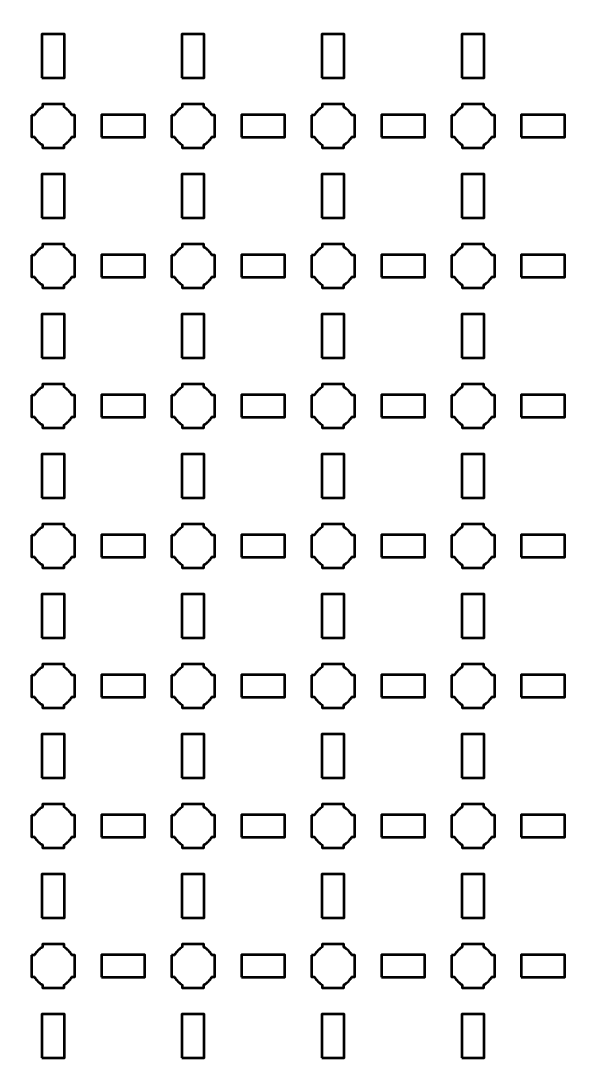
# Model space of a CAD drawing. Header units: centimetres. Extents: x -40.1 to 19.1, y -44.5 to 14.8.
# Drawn here: x -3.96 to 4, y -15.35 to -0.35 of the extents above; entities that cross this region are included whole.
import ezdxf

# ---------------------------------------------------------------- set-up
doc = ezdxf.new("R2010")
doc.units = ezdxf.units.CM
doc.header["$MEASUREMENT"] = 0
doc.layers.add('Layer 1', color=7, linetype='Continuous')

msp = doc.modelspace()

# ---------------------------------------------------------------- linework, layer by layer
at = {"layer": 'Layer 1', "color": 250, "lineweight": 53}
for points in [[(-3.66, -1.16), (-3.34, -1.16), (-3.34, -0.54), (-3.66, -0.54), (-3.66, -1.16)], [(-1.66, -1.16), (-1.34, -1.16), (-1.34, -0.54), (-1.66, -0.54), (-1.66, -1.16)], [(0.34, -1.16), (0.66, -1.16), (0.66, -0.54), (0.34, -0.54), (0.34, -1.16)], [(2.34, -1.16), (2.66, -1.16), (2.66, -0.54), (2.34, -0.54), (2.34, -1.16)], [(-2.81, -2.01), (-2.19, -2.01), (-2.19, -1.69), (-2.81, -1.69), (-2.81, -2.01)], [(-0.81, -2.01), (-0.19, -2.01), (-0.19, -1.69), (-0.81, -1.69), (-0.81, -2.01)], [(1.19, -2.01), (1.81, -2.01), (1.81, -1.69), (1.19, -1.69), (1.19, -2.01)], [(3.19, -2.01), (3.81, -2.01), (3.81, -1.69), (3.19, -1.69), (3.19, -2.01)], [(-3.66, -3.16), (-3.34, -3.16), (-3.34, -2.54), (-3.66, -2.54), (-3.66, -3.16)], [(-1.66, -3.16), (-1.34, -3.16), (-1.34, -2.54), (-1.66, -2.54), (-1.66, -3.16)], [(0.34, -3.16), (0.66, -3.16), (0.66, -2.54), (0.34, -2.54), (0.34, -3.16)], [(2.34, -3.16), (2.66, -3.16), (2.66, -2.54), (2.34, -2.54), (2.34, -3.16)], [(-2.81, -4.01), (-2.19, -4.01), (-2.19, -3.69), (-2.81, -3.69), (-2.81, -4.01)], [(-0.81, -4.01), (-0.19, -4.01), (-0.19, -3.69), (-0.81, -3.69), (-0.81, -4.01)], [(1.19, -4.01), (1.81, -4.01), (1.81, -3.69), (1.19, -3.69), (1.19, -4.01)], [(3.19, -4.01), (3.81, -4.01), (3.81, -3.69), (3.19, -3.69), (3.19, -4.01)], [(-3.66, -5.16), (-3.34, -5.16), (-3.34, -4.54), (-3.66, -4.54), (-3.66, -5.16)], [(-1.66, -5.16), (-1.34, -5.16), (-1.34, -4.54), (-1.66, -4.54), (-1.66, -5.16)], [(0.34, -5.16), (0.66, -5.16), (0.66, -4.54), (0.34, -4.54), (0.34, -5.16)], [(2.34, -5.16), (2.66, -5.16), (2.66, -4.54), (2.34, -4.54), (2.34, -5.16)], [(-2.81, -6.01), (-2.19, -6.01), (-2.19, -5.69), (-2.81, -5.69), (-2.81, -6.01)], [(-0.81, -6.01), (-0.19, -6.01), (-0.19, -5.69), (-0.81, -5.69), (-0.81, -6.01)], [(1.19, -6.01), (1.81, -6.01), (1.81, -5.69), (1.19, -5.69), (1.19, -6.01)], [(3.19, -6.01), (3.81, -6.01), (3.81, -5.69), (3.19, -5.69), (3.19, -6.01)], [(-3.66, -7.16), (-3.34, -7.16), (-3.34, -6.54), (-3.66, -6.54), (-3.66, -7.16)], [(-1.66, -7.16), (-1.34, -7.16), (-1.34, -6.54), (-1.66, -6.54), (-1.66, -7.16)], [(0.34, -7.16), (0.66, -7.16), (0.66, -6.54), (0.34, -6.54), (0.34, -7.16)], [(2.34, -7.16), (2.66, -7.16), (2.66, -6.54), (2.34, -6.54), (2.34, -7.16)], [(-2.81, -8.01), (-2.19, -8.01), (-2.19, -7.69), (-2.81, -7.69), (-2.81, -8.01)], [(-0.81, -8.01), (-0.19, -8.01), (-0.19, -7.69), (-0.81, -7.69), (-0.81, -8.01)], [(1.19, -8.01), (1.81, -8.01), (1.81, -7.69), (1.19, -7.69), (1.19, -8.01)], [(3.19, -8.01), (3.81, -8.01), (3.81, -7.69), (3.19, -7.69), (3.19, -8.01)], [(-3.66, -9.16), (-3.34, -9.16), (-3.34, -8.54), (-3.66, -8.54), (-3.66, -9.16)], [(-1.66, -9.16), (-1.34, -9.16), (-1.34, -8.54), (-1.66, -8.54), (-1.66, -9.16)], [(0.34, -9.16), (0.66, -9.16), (0.66, -8.54), (0.34, -8.54), (0.34, -9.16)], [(2.34, -9.16), (2.66, -9.16), (2.66, -8.54), (2.34, -8.54), (2.34, -9.16)], [(-2.81, -10.01), (-2.19, -10.01), (-2.19, -9.69), (-2.81, -9.69), (-2.81, -10.01)], [(-0.81, -10.01), (-0.19, -10.01), (-0.19, -9.69), (-0.81, -9.69), (-0.81, -10.01)], [(1.19, -10.01), (1.81, -10.01), (1.81, -9.69), (1.19, -9.69), (1.19, -10.01)], [(3.19, -10.01), (3.81, -10.01), (3.81, -9.69), (3.19, -9.69), (3.19, -10.01)], [(-3.66, -11.16), (-3.34, -11.16), (-3.34, -10.54), (-3.66, -10.54), (-3.66, -11.16)], [(-1.66, -11.16), (-1.34, -11.16), (-1.34, -10.54), (-1.66, -10.54), (-1.66, -11.16)], [(0.34, -11.16), (0.66, -11.16), (0.66, -10.54), (0.34, -10.54), (0.34, -11.16)], [(2.34, -11.16), (2.66, -11.16), (2.66, -10.54), (2.34, -10.54), (2.34, -11.16)], [(-2.81, -12.01), (-2.19, -12.01), (-2.19, -11.69), (-2.81, -11.69), (-2.81, -12.01)], [(-0.81, -12.01), (-0.19, -12.01), (-0.19, -11.69), (-0.81, -11.69), (-0.81, -12.01)], [(1.19, -12.01), (1.81, -12.01), (1.81, -11.69), (1.19, -11.69), (1.19, -12.01)], [(3.19, -12.01), (3.81, -12.01), (3.81, -11.69), (3.19, -11.69), (3.19, -12.01)], [(-3.66, -13.16), (-3.34, -13.16), (-3.34, -12.54), (-3.66, -12.54), (-3.66, -13.16)], [(-1.66, -13.16), (-1.34, -13.16), (-1.34, -12.54), (-1.66, -12.54), (-1.66, -13.16)], [(0.34, -13.16), (0.66, -13.16), (0.66, -12.54), (0.34, -12.54), (0.34, -13.16)], [(2.34, -13.16), (2.66, -13.16), (2.66, -12.54), (2.34, -12.54), (2.34, -13.16)], [(-2.81, -14.01), (-2.19, -14.01), (-2.19, -13.69), (-2.81, -13.69), (-2.81, -14.01)], [(-0.81, -14.01), (-0.19, -14.01), (-0.19, -13.69), (-0.81, -13.69), (-0.81, -14.01)], [(1.19, -14.01), (1.81, -14.01), (1.81, -13.69), (1.19, -13.69), (1.19, -14.01)], [(3.19, -14.01), (3.81, -14.01), (3.81, -13.69), (3.19, -13.69), (3.19, -14.01)], [(-3.66, -15.16), (-3.34, -15.16), (-3.34, -14.54), (-3.66, -14.54), (-3.66, -15.16)], [(-1.66, -15.16), (-1.34, -15.16), (-1.34, -14.54), (-1.66, -14.54), (-1.66, -15.16)], [(0.34, -15.16), (0.66, -15.16), (0.66, -14.54), (0.34, -14.54), (0.34, -15.16)], [(2.34, -15.16), (2.66, -15.16), (2.66, -14.54), (2.34, -14.54), (2.34, -15.16)]]:
    msp.add_lwpolyline(points, close=True, dxfattribs=at)
msp.add_open_spline([(-40.15, -44), (-40.15, -44), (-40.15, 14.3), (-40.15, 14.3), (-40.15, 14.3), (-40.15, 14.57609), (-39.92609, 14.8), (-39.65, 14.8), (-39.65, 14.8), (-39.65, 14.8), (18.65, 14.8), (18.65, 14.8), (18.65, 14.8), (18.92609, 14.8), (19.15, 14.57609), (19.15, 14.3), (19.15, 14.3), (19.15, 14.3), (19.15, -44), (19.15, -44), (19.15, -44), (19.15, -44.27609), (18.92609, -44.5), (18.65, -44.5), (18.65, -44.5), (18.65, -44.5), (-39.65, -44.5), (-39.65, -44.5), (-39.65, -44.5), (-39.92609, -44.5), (-40.15, -44.27609), (-40.15, -44)], degree=3, knots=[0, 0, 0, 0, 0.125, 0.125, 0.125, 0.125, 0.25, 0.25, 0.25, 0.25, 0.375, 0.375, 0.375, 0.375, 0.5, 0.5, 0.5, 0.5, 0.625, 0.625, 0.625, 0.625, 0.75, 0.75, 0.75, 0.75, 0.875, 0.875, 0.875, 0.875, 1, 1, 1, 1], dxfattribs=at)
at = {"layer": 'Layer 1', "lineweight": 53}
for points in [[(-3.81, -1.695), (-3.81, -1.695), (-3.76851, -1.695), (-3.76851, -1.695), (-3.76851, -1.695), (-3.74128, -1.64795), (-3.70205, -1.60872), (-3.655, -1.58149), (-3.655, -1.58149), (-3.655, -1.58149), (-3.655, -1.54), (-3.655, -1.54), (-3.655, -1.54), (-3.655, -1.54), (-3.5, -1.54), (-3.5, -1.54), (-3.5, -1.54), (-3.5, -1.54), (-3.345, -1.54), (-3.345, -1.54), (-3.345, -1.54), (-3.345, -1.54), (-3.345, -1.58149), (-3.345, -1.58149), (-3.345, -1.58149), (-3.29795, -1.60872), (-3.25872, -1.64795), (-3.23149, -1.695), (-3.23149, -1.695), (-3.23149, -1.695), (-3.19, -1.695), (-3.19, -1.695), (-3.19, -1.695), (-3.19, -1.695), (-3.19, -1.85), (-3.19, -1.85), (-3.19, -1.85), (-3.19, -1.85), (-3.19, -2.005), (-3.19, -2.005), (-3.19, -2.005), (-3.19, -2.005), (-3.23149, -2.005), (-3.23149, -2.005), (-3.23149, -2.005), (-3.25872, -2.05205), (-3.29795, -2.09128), (-3.345, -2.11851), (-3.345, -2.11851), (-3.345, -2.11851), (-3.345, -2.16), (-3.345, -2.16), (-3.345, -2.16), (-3.345, -2.16), (-3.5, -2.16), (-3.5, -2.16), (-3.5, -2.16), (-3.5, -2.16), (-3.655, -2.16), (-3.655, -2.16), (-3.655, -2.16), (-3.655, -2.16), (-3.655, -2.11851), (-3.655, -2.11851), (-3.655, -2.11851), (-3.70205, -2.09128), (-3.74128, -2.05205), (-3.76851, -2.005), (-3.76851, -2.005), (-3.76851, -2.005), (-3.81, -2.005), (-3.81, -2.005), (-3.81, -2.005), (-3.81, -2.005), (-3.81, -1.85), (-3.81, -1.85), (-3.81, -1.85), (-3.81, -1.85), (-3.81, -1.695), (-3.81, -1.695)], [(-1.81, -1.695), (-1.81, -1.695), (-1.76851, -1.695), (-1.76851, -1.695), (-1.76851, -1.695), (-1.74128, -1.64795), (-1.70205, -1.60872), (-1.655, -1.58149), (-1.655, -1.58149), (-1.655, -1.58149), (-1.655, -1.54), (-1.655, -1.54), (-1.655, -1.54), (-1.655, -1.54), (-1.5, -1.54), (-1.5, -1.54), (-1.5, -1.54), (-1.5, -1.54), (-1.345, -1.54), (-1.345, -1.54), (-1.345, -1.54), (-1.345, -1.54), (-1.345, -1.58149), (-1.345, -1.58149), (-1.345, -1.58149), (-1.29795, -1.60872), (-1.25872, -1.64795), (-1.23149, -1.695), (-1.23149, -1.695), (-1.23149, -1.695), (-1.19, -1.695), (-1.19, -1.695), (-1.19, -1.695), (-1.19, -1.695), (-1.19, -1.85), (-1.19, -1.85), (-1.19, -1.85), (-1.19, -1.85), (-1.19, -2.005), (-1.19, -2.005), (-1.19, -2.005), (-1.19, -2.005), (-1.23149, -2.005), (-1.23149, -2.005), (-1.23149, -2.005), (-1.25872, -2.05205), (-1.29795, -2.09128), (-1.345, -2.11851), (-1.345, -2.11851), (-1.345, -2.11851), (-1.345, -2.16), (-1.345, -2.16), (-1.345, -2.16), (-1.345, -2.16), (-1.5, -2.16), (-1.5, -2.16), (-1.5, -2.16), (-1.5, -2.16), (-1.655, -2.16), (-1.655, -2.16), (-1.655, -2.16), (-1.655, -2.16), (-1.655, -2.11851), (-1.655, -2.11851), (-1.655, -2.11851), (-1.70205, -2.09128), (-1.74128, -2.05205), (-1.76851, -2.005), (-1.76851, -2.005), (-1.76851, -2.005), (-1.81, -2.005), (-1.81, -2.005), (-1.81, -2.005), (-1.81, -2.005), (-1.81, -1.85), (-1.81, -1.85), (-1.81, -1.85), (-1.81, -1.85), (-1.81, -1.695), (-1.81, -1.695)], [(0.19, -1.695), (0.19, -1.695), (0.23149, -1.695), (0.23149, -1.695), (0.23149, -1.695), (0.25872, -1.64795), (0.29795, -1.60872), (0.345, -1.58149), (0.345, -1.58149), (0.345, -1.58149), (0.345, -1.54), (0.345, -1.54), (0.345, -1.54), (0.345, -1.54), (0.5, -1.54), (0.5, -1.54), (0.5, -1.54), (0.5, -1.54), (0.655, -1.54), (0.655, -1.54), (0.655, -1.54), (0.655, -1.54), (0.655, -1.58149), (0.655, -1.58149), (0.655, -1.58149), (0.70205, -1.60872), (0.74128, -1.64795), (0.76851, -1.695), (0.76851, -1.695), (0.76851, -1.695), (0.81, -1.695), (0.81, -1.695), (0.81, -1.695), (0.81, -1.695), (0.81, -1.85), (0.81, -1.85), (0.81, -1.85), (0.81, -1.85), (0.81, -2.005), (0.81, -2.005), (0.81, -2.005), (0.81, -2.005), (0.76851, -2.005), (0.76851, -2.005), (0.76851, -2.005), (0.74128, -2.05205), (0.70205, -2.09128), (0.655, -2.11851), (0.655, -2.11851), (0.655, -2.11851), (0.655, -2.16), (0.655, -2.16), (0.655, -2.16), (0.655, -2.16), (0.5, -2.16), (0.5, -2.16), (0.5, -2.16), (0.5, -2.16), (0.345, -2.16), (0.345, -2.16), (0.345, -2.16), (0.345, -2.16), (0.345, -2.11851), (0.345, -2.11851), (0.345, -2.11851), (0.29795, -2.09128), (0.25872, -2.05205), (0.23149, -2.005), (0.23149, -2.005), (0.23149, -2.005), (0.19, -2.005), (0.19, -2.005), (0.19, -2.005), (0.19, -2.005), (0.19, -1.85), (0.19, -1.85), (0.19, -1.85), (0.19, -1.85), (0.19, -1.695), (0.19, -1.695)], [(2.19, -1.695), (2.19, -1.695), (2.23149, -1.695), (2.23149, -1.695), (2.23149, -1.695), (2.25872, -1.64795), (2.29795, -1.60872), (2.345, -1.58149), (2.345, -1.58149), (2.345, -1.58149), (2.345, -1.54), (2.345, -1.54), (2.345, -1.54), (2.345, -1.54), (2.5, -1.54), (2.5, -1.54), (2.5, -1.54), (2.5, -1.54), (2.655, -1.54), (2.655, -1.54), (2.655, -1.54), (2.655, -1.54), (2.655, -1.58149), (2.655, -1.58149), (2.655, -1.58149), (2.70205, -1.60872), (2.74128, -1.64795), (2.76851, -1.695), (2.76851, -1.695), (2.76851, -1.695), (2.81, -1.695), (2.81, -1.695), (2.81, -1.695), (2.81, -1.695), (2.81, -1.85), (2.81, -1.85), (2.81, -1.85), (2.81, -1.85), (2.81, -2.005), (2.81, -2.005), (2.81, -2.005), (2.81, -2.005), (2.76851, -2.005), (2.76851, -2.005), (2.76851, -2.005), (2.74128, -2.05205), (2.70205, -2.09128), (2.655, -2.11851), (2.655, -2.11851), (2.655, -2.11851), (2.655, -2.16), (2.655, -2.16), (2.655, -2.16), (2.655, -2.16), (2.5, -2.16), (2.5, -2.16), (2.5, -2.16), (2.5, -2.16), (2.345, -2.16), (2.345, -2.16), (2.345, -2.16), (2.345, -2.16), (2.345, -2.11851), (2.345, -2.11851), (2.345, -2.11851), (2.29795, -2.09128), (2.25872, -2.05205), (2.23149, -2.005), (2.23149, -2.005), (2.23149, -2.005), (2.19, -2.005), (2.19, -2.005), (2.19, -2.005), (2.19, -2.005), (2.19, -1.85), (2.19, -1.85), (2.19, -1.85), (2.19, -1.85), (2.19, -1.695), (2.19, -1.695)], [(-3.81, -3.695), (-3.81, -3.695), (-3.76851, -3.695), (-3.76851, -3.695), (-3.76851, -3.695), (-3.74128, -3.64795), (-3.70205, -3.60872), (-3.655, -3.58149), (-3.655, -3.58149), (-3.655, -3.58149), (-3.655, -3.54), (-3.655, -3.54), (-3.655, -3.54), (-3.655, -3.54), (-3.5, -3.54), (-3.5, -3.54), (-3.5, -3.54), (-3.5, -3.54), (-3.345, -3.54), (-3.345, -3.54), (-3.345, -3.54), (-3.345, -3.54), (-3.345, -3.58149), (-3.345, -3.58149), (-3.345, -3.58149), (-3.29795, -3.60872), (-3.25872, -3.64795), (-3.23149, -3.695), (-3.23149, -3.695), (-3.23149, -3.695), (-3.19, -3.695), (-3.19, -3.695), (-3.19, -3.695), (-3.19, -3.695), (-3.19, -3.85), (-3.19, -3.85), (-3.19, -3.85), (-3.19, -3.85), (-3.19, -4.005), (-3.19, -4.005), (-3.19, -4.005), (-3.19, -4.005), (-3.23149, -4.005), (-3.23149, -4.005), (-3.23149, -4.005), (-3.25872, -4.05205), (-3.29795, -4.09128), (-3.345, -4.11851), (-3.345, -4.11851), (-3.345, -4.11851), (-3.345, -4.16), (-3.345, -4.16), (-3.345, -4.16), (-3.345, -4.16), (-3.5, -4.16), (-3.5, -4.16), (-3.5, -4.16), (-3.5, -4.16), (-3.655, -4.16), (-3.655, -4.16), (-3.655, -4.16), (-3.655, -4.16), (-3.655, -4.11851), (-3.655, -4.11851), (-3.655, -4.11851), (-3.70205, -4.09128), (-3.74128, -4.05205), (-3.76851, -4.005), (-3.76851, -4.005), (-3.76851, -4.005), (-3.81, -4.005), (-3.81, -4.005), (-3.81, -4.005), (-3.81, -4.005), (-3.81, -3.85), (-3.81, -3.85), (-3.81, -3.85), (-3.81, -3.85), (-3.81, -3.695), (-3.81, -3.695)], [(-1.81, -3.695), (-1.81, -3.695), (-1.76851, -3.695), (-1.76851, -3.695), (-1.76851, -3.695), (-1.74128, -3.64795), (-1.70205, -3.60872), (-1.655, -3.58149), (-1.655, -3.58149), (-1.655, -3.58149), (-1.655, -3.54), (-1.655, -3.54), (-1.655, -3.54), (-1.655, -3.54), (-1.5, -3.54), (-1.5, -3.54), (-1.5, -3.54), (-1.5, -3.54), (-1.345, -3.54), (-1.345, -3.54), (-1.345, -3.54), (-1.345, -3.54), (-1.345, -3.58149), (-1.345, -3.58149), (-1.345, -3.58149), (-1.29795, -3.60872), (-1.25872, -3.64795), (-1.23149, -3.695), (-1.23149, -3.695), (-1.23149, -3.695), (-1.19, -3.695), (-1.19, -3.695), (-1.19, -3.695), (-1.19, -3.695), (-1.19, -3.85), (-1.19, -3.85), (-1.19, -3.85), (-1.19, -3.85), (-1.19, -4.005), (-1.19, -4.005), (-1.19, -4.005), (-1.19, -4.005), (-1.23149, -4.005), (-1.23149, -4.005), (-1.23149, -4.005), (-1.25872, -4.05205), (-1.29795, -4.09128), (-1.345, -4.11851), (-1.345, -4.11851), (-1.345, -4.11851), (-1.345, -4.16), (-1.345, -4.16), (-1.345, -4.16), (-1.345, -4.16), (-1.5, -4.16), (-1.5, -4.16), (-1.5, -4.16), (-1.5, -4.16), (-1.655, -4.16), (-1.655, -4.16), (-1.655, -4.16), (-1.655, -4.16), (-1.655, -4.11851), (-1.655, -4.11851), (-1.655, -4.11851), (-1.70205, -4.09128), (-1.74128, -4.05205), (-1.76851, -4.005), (-1.76851, -4.005), (-1.76851, -4.005), (-1.81, -4.005), (-1.81, -4.005), (-1.81, -4.005), (-1.81, -4.005), (-1.81, -3.85), (-1.81, -3.85), (-1.81, -3.85), (-1.81, -3.85), (-1.81, -3.695), (-1.81, -3.695)], [(0.19, -3.695), (0.19, -3.695), (0.23149, -3.695), (0.23149, -3.695), (0.23149, -3.695), (0.25872, -3.64795), (0.29795, -3.60872), (0.345, -3.58149), (0.345, -3.58149), (0.345, -3.58149), (0.345, -3.54), (0.345, -3.54), (0.345, -3.54), (0.345, -3.54), (0.5, -3.54), (0.5, -3.54), (0.5, -3.54), (0.5, -3.54), (0.655, -3.54), (0.655, -3.54), (0.655, -3.54), (0.655, -3.54), (0.655, -3.58149), (0.655, -3.58149), (0.655, -3.58149), (0.70205, -3.60872), (0.74128, -3.64795), (0.76851, -3.695), (0.76851, -3.695), (0.76851, -3.695), (0.81, -3.695), (0.81, -3.695), (0.81, -3.695), (0.81, -3.695), (0.81, -3.85), (0.81, -3.85), (0.81, -3.85), (0.81, -3.85), (0.81, -4.005), (0.81, -4.005), (0.81, -4.005), (0.81, -4.005), (0.76851, -4.005), (0.76851, -4.005), (0.76851, -4.005), (0.74128, -4.05205), (0.70205, -4.09128), (0.655, -4.11851), (0.655, -4.11851), (0.655, -4.11851), (0.655, -4.16), (0.655, -4.16), (0.655, -4.16), (0.655, -4.16), (0.5, -4.16), (0.5, -4.16), (0.5, -4.16), (0.5, -4.16), (0.345, -4.16), (0.345, -4.16), (0.345, -4.16), (0.345, -4.16), (0.345, -4.11851), (0.345, -4.11851), (0.345, -4.11851), (0.29795, -4.09128), (0.25872, -4.05205), (0.23149, -4.005), (0.23149, -4.005), (0.23149, -4.005), (0.19, -4.005), (0.19, -4.005), (0.19, -4.005), (0.19, -4.005), (0.19, -3.85), (0.19, -3.85), (0.19, -3.85), (0.19, -3.85), (0.19, -3.695), (0.19, -3.695)], [(2.19, -3.695), (2.19, -3.695), (2.23149, -3.695), (2.23149, -3.695), (2.23149, -3.695), (2.25872, -3.64795), (2.29795, -3.60872), (2.345, -3.58149), (2.345, -3.58149), (2.345, -3.58149), (2.345, -3.54), (2.345, -3.54), (2.345, -3.54), (2.345, -3.54), (2.5, -3.54), (2.5, -3.54), (2.5, -3.54), (2.5, -3.54), (2.655, -3.54), (2.655, -3.54), (2.655, -3.54), (2.655, -3.54), (2.655, -3.58149), (2.655, -3.58149), (2.655, -3.58149), (2.70205, -3.60872), (2.74128, -3.64795), (2.76851, -3.695), (2.76851, -3.695), (2.76851, -3.695), (2.81, -3.695), (2.81, -3.695), (2.81, -3.695), (2.81, -3.695), (2.81, -3.85), (2.81, -3.85), (2.81, -3.85), (2.81, -3.85), (2.81, -4.005), (2.81, -4.005), (2.81, -4.005), (2.81, -4.005), (2.76851, -4.005), (2.76851, -4.005), (2.76851, -4.005), (2.74128, -4.05205), (2.70205, -4.09128), (2.655, -4.11851), (2.655, -4.11851), (2.655, -4.11851), (2.655, -4.16), (2.655, -4.16), (2.655, -4.16), (2.655, -4.16), (2.5, -4.16), (2.5, -4.16), (2.5, -4.16), (2.5, -4.16), (2.345, -4.16), (2.345, -4.16), (2.345, -4.16), (2.345, -4.16), (2.345, -4.11851), (2.345, -4.11851), (2.345, -4.11851), (2.29795, -4.09128), (2.25872, -4.05205), (2.23149, -4.005), (2.23149, -4.005), (2.23149, -4.005), (2.19, -4.005), (2.19, -4.005), (2.19, -4.005), (2.19, -4.005), (2.19, -3.85), (2.19, -3.85), (2.19, -3.85), (2.19, -3.85), (2.19, -3.695), (2.19, -3.695)], [(-3.81, -5.695), (-3.81, -5.695), (-3.76851, -5.695), (-3.76851, -5.695), (-3.76851, -5.695), (-3.74128, -5.64795), (-3.70205, -5.60872), (-3.655, -5.58149), (-3.655, -5.58149), (-3.655, -5.58149), (-3.655, -5.54), (-3.655, -5.54), (-3.655, -5.54), (-3.655, -5.54), (-3.5, -5.54), (-3.5, -5.54), (-3.5, -5.54), (-3.5, -5.54), (-3.345, -5.54), (-3.345, -5.54), (-3.345, -5.54), (-3.345, -5.54), (-3.345, -5.58149), (-3.345, -5.58149), (-3.345, -5.58149), (-3.29795, -5.60872), (-3.25872, -5.64795), (-3.23149, -5.695), (-3.23149, -5.695), (-3.23149, -5.695), (-3.19, -5.695), (-3.19, -5.695), (-3.19, -5.695), (-3.19, -5.695), (-3.19, -5.85), (-3.19, -5.85), (-3.19, -5.85), (-3.19, -5.85), (-3.19, -6.005), (-3.19, -6.005), (-3.19, -6.005), (-3.19, -6.005), (-3.23149, -6.005), (-3.23149, -6.005), (-3.23149, -6.005), (-3.25872, -6.05205), (-3.29795, -6.09128), (-3.345, -6.11851), (-3.345, -6.11851), (-3.345, -6.11851), (-3.345, -6.16), (-3.345, -6.16), (-3.345, -6.16), (-3.345, -6.16), (-3.5, -6.16), (-3.5, -6.16), (-3.5, -6.16), (-3.5, -6.16), (-3.655, -6.16), (-3.655, -6.16), (-3.655, -6.16), (-3.655, -6.16), (-3.655, -6.11851), (-3.655, -6.11851), (-3.655, -6.11851), (-3.70205, -6.09128), (-3.74128, -6.05205), (-3.76851, -6.005), (-3.76851, -6.005), (-3.76851, -6.005), (-3.81, -6.005), (-3.81, -6.005), (-3.81, -6.005), (-3.81, -6.005), (-3.81, -5.85), (-3.81, -5.85), (-3.81, -5.85), (-3.81, -5.85), (-3.81, -5.695), (-3.81, -5.695)], [(-1.81, -5.695), (-1.81, -5.695), (-1.76851, -5.695), (-1.76851, -5.695), (-1.76851, -5.695), (-1.74128, -5.64795), (-1.70205, -5.60872), (-1.655, -5.58149), (-1.655, -5.58149), (-1.655, -5.58149), (-1.655, -5.54), (-1.655, -5.54), (-1.655, -5.54), (-1.655, -5.54), (-1.5, -5.54), (-1.5, -5.54), (-1.5, -5.54), (-1.5, -5.54), (-1.345, -5.54), (-1.345, -5.54), (-1.345, -5.54), (-1.345, -5.54), (-1.345, -5.58149), (-1.345, -5.58149), (-1.345, -5.58149), (-1.29795, -5.60872), (-1.25872, -5.64795), (-1.23149, -5.695), (-1.23149, -5.695), (-1.23149, -5.695), (-1.19, -5.695), (-1.19, -5.695), (-1.19, -5.695), (-1.19, -5.695), (-1.19, -5.85), (-1.19, -5.85), (-1.19, -5.85), (-1.19, -5.85), (-1.19, -6.005), (-1.19, -6.005), (-1.19, -6.005), (-1.19, -6.005), (-1.23149, -6.005), (-1.23149, -6.005), (-1.23149, -6.005), (-1.25872, -6.05205), (-1.29795, -6.09128), (-1.345, -6.11851), (-1.345, -6.11851), (-1.345, -6.11851), (-1.345, -6.16), (-1.345, -6.16), (-1.345, -6.16), (-1.345, -6.16), (-1.5, -6.16), (-1.5, -6.16), (-1.5, -6.16), (-1.5, -6.16), (-1.655, -6.16), (-1.655, -6.16), (-1.655, -6.16), (-1.655, -6.16), (-1.655, -6.11851), (-1.655, -6.11851), (-1.655, -6.11851), (-1.70205, -6.09128), (-1.74128, -6.05205), (-1.76851, -6.005), (-1.76851, -6.005), (-1.76851, -6.005), (-1.81, -6.005), (-1.81, -6.005), (-1.81, -6.005), (-1.81, -6.005), (-1.81, -5.85), (-1.81, -5.85), (-1.81, -5.85), (-1.81, -5.85), (-1.81, -5.695), (-1.81, -5.695)], [(0.19, -5.695), (0.19, -5.695), (0.23149, -5.695), (0.23149, -5.695), (0.23149, -5.695), (0.25872, -5.64795), (0.29795, -5.60872), (0.345, -5.58149), (0.345, -5.58149), (0.345, -5.58149), (0.345, -5.54), (0.345, -5.54), (0.345, -5.54), (0.345, -5.54), (0.5, -5.54), (0.5, -5.54), (0.5, -5.54), (0.5, -5.54), (0.655, -5.54), (0.655, -5.54), (0.655, -5.54), (0.655, -5.54), (0.655, -5.58149), (0.655, -5.58149), (0.655, -5.58149), (0.70205, -5.60872), (0.74128, -5.64795), (0.76851, -5.695), (0.76851, -5.695), (0.76851, -5.695), (0.81, -5.695), (0.81, -5.695), (0.81, -5.695), (0.81, -5.695), (0.81, -5.85), (0.81, -5.85), (0.81, -5.85), (0.81, -5.85), (0.81, -6.005), (0.81, -6.005), (0.81, -6.005), (0.81, -6.005), (0.76851, -6.005), (0.76851, -6.005), (0.76851, -6.005), (0.74128, -6.05205), (0.70205, -6.09128), (0.655, -6.11851), (0.655, -6.11851), (0.655, -6.11851), (0.655, -6.16), (0.655, -6.16), (0.655, -6.16), (0.655, -6.16), (0.5, -6.16), (0.5, -6.16), (0.5, -6.16), (0.5, -6.16), (0.345, -6.16), (0.345, -6.16), (0.345, -6.16), (0.345, -6.16), (0.345, -6.11851), (0.345, -6.11851), (0.345, -6.11851), (0.29795, -6.09128), (0.25872, -6.05205), (0.23149, -6.005), (0.23149, -6.005), (0.23149, -6.005), (0.19, -6.005), (0.19, -6.005), (0.19, -6.005), (0.19, -6.005), (0.19, -5.85), (0.19, -5.85), (0.19, -5.85), (0.19, -5.85), (0.19, -5.695), (0.19, -5.695)], [(2.19, -5.695), (2.19, -5.695), (2.23149, -5.695), (2.23149, -5.695), (2.23149, -5.695), (2.25872, -5.64795), (2.29795, -5.60872), (2.345, -5.58149), (2.345, -5.58149), (2.345, -5.58149), (2.345, -5.54), (2.345, -5.54), (2.345, -5.54), (2.345, -5.54), (2.5, -5.54), (2.5, -5.54), (2.5, -5.54), (2.5, -5.54), (2.655, -5.54), (2.655, -5.54), (2.655, -5.54), (2.655, -5.54), (2.655, -5.58149), (2.655, -5.58149), (2.655, -5.58149), (2.70205, -5.60872), (2.74128, -5.64795), (2.76851, -5.695), (2.76851, -5.695), (2.76851, -5.695), (2.81, -5.695), (2.81, -5.695), (2.81, -5.695), (2.81, -5.695), (2.81, -5.85), (2.81, -5.85), (2.81, -5.85), (2.81, -5.85), (2.81, -6.005), (2.81, -6.005), (2.81, -6.005), (2.81, -6.005), (2.76851, -6.005), (2.76851, -6.005), (2.76851, -6.005), (2.74128, -6.05205), (2.70205, -6.09128), (2.655, -6.11851), (2.655, -6.11851), (2.655, -6.11851), (2.655, -6.16), (2.655, -6.16), (2.655, -6.16), (2.655, -6.16), (2.5, -6.16), (2.5, -6.16), (2.5, -6.16), (2.5, -6.16), (2.345, -6.16), (2.345, -6.16), (2.345, -6.16), (2.345, -6.16), (2.345, -6.11851), (2.345, -6.11851), (2.345, -6.11851), (2.29795, -6.09128), (2.25872, -6.05205), (2.23149, -6.005), (2.23149, -6.005), (2.23149, -6.005), (2.19, -6.005), (2.19, -6.005), (2.19, -6.005), (2.19, -6.005), (2.19, -5.85), (2.19, -5.85), (2.19, -5.85), (2.19, -5.85), (2.19, -5.695), (2.19, -5.695)], [(-3.81, -7.695), (-3.81, -7.695), (-3.76851, -7.695), (-3.76851, -7.695), (-3.76851, -7.695), (-3.74128, -7.64795), (-3.70205, -7.60872), (-3.655, -7.58149), (-3.655, -7.58149), (-3.655, -7.58149), (-3.655, -7.54), (-3.655, -7.54), (-3.655, -7.54), (-3.655, -7.54), (-3.5, -7.54), (-3.5, -7.54), (-3.5, -7.54), (-3.5, -7.54), (-3.345, -7.54), (-3.345, -7.54), (-3.345, -7.54), (-3.345, -7.54), (-3.345, -7.58149), (-3.345, -7.58149), (-3.345, -7.58149), (-3.29795, -7.60872), (-3.25872, -7.64795), (-3.23149, -7.695), (-3.23149, -7.695), (-3.23149, -7.695), (-3.19, -7.695), (-3.19, -7.695), (-3.19, -7.695), (-3.19, -7.695), (-3.19, -7.85), (-3.19, -7.85), (-3.19, -7.85), (-3.19, -7.85), (-3.19, -8.005), (-3.19, -8.005), (-3.19, -8.005), (-3.19, -8.005), (-3.23149, -8.005), (-3.23149, -8.005), (-3.23149, -8.005), (-3.25872, -8.05205), (-3.29795, -8.09128), (-3.345, -8.11851), (-3.345, -8.11851), (-3.345, -8.11851), (-3.345, -8.16), (-3.345, -8.16), (-3.345, -8.16), (-3.345, -8.16), (-3.5, -8.16), (-3.5, -8.16), (-3.5, -8.16), (-3.5, -8.16), (-3.655, -8.16), (-3.655, -8.16), (-3.655, -8.16), (-3.655, -8.16), (-3.655, -8.11851), (-3.655, -8.11851), (-3.655, -8.11851), (-3.70205, -8.09128), (-3.74128, -8.05205), (-3.76851, -8.005), (-3.76851, -8.005), (-3.76851, -8.005), (-3.81, -8.005), (-3.81, -8.005), (-3.81, -8.005), (-3.81, -8.005), (-3.81, -7.85), (-3.81, -7.85), (-3.81, -7.85), (-3.81, -7.85), (-3.81, -7.695), (-3.81, -7.695)], [(-1.81, -7.695), (-1.81, -7.695), (-1.76851, -7.695), (-1.76851, -7.695), (-1.76851, -7.695), (-1.74128, -7.64795), (-1.70205, -7.60872), (-1.655, -7.58149), (-1.655, -7.58149), (-1.655, -7.58149), (-1.655, -7.54), (-1.655, -7.54), (-1.655, -7.54), (-1.655, -7.54), (-1.5, -7.54), (-1.5, -7.54), (-1.5, -7.54), (-1.5, -7.54), (-1.345, -7.54), (-1.345, -7.54), (-1.345, -7.54), (-1.345, -7.54), (-1.345, -7.58149), (-1.345, -7.58149), (-1.345, -7.58149), (-1.29795, -7.60872), (-1.25872, -7.64795), (-1.23149, -7.695), (-1.23149, -7.695), (-1.23149, -7.695), (-1.19, -7.695), (-1.19, -7.695), (-1.19, -7.695), (-1.19, -7.695), (-1.19, -7.85), (-1.19, -7.85), (-1.19, -7.85), (-1.19, -7.85), (-1.19, -8.005), (-1.19, -8.005), (-1.19, -8.005), (-1.19, -8.005), (-1.23149, -8.005), (-1.23149, -8.005), (-1.23149, -8.005), (-1.25872, -8.05205), (-1.29795, -8.09128), (-1.345, -8.11851), (-1.345, -8.11851), (-1.345, -8.11851), (-1.345, -8.16), (-1.345, -8.16), (-1.345, -8.16), (-1.345, -8.16), (-1.5, -8.16), (-1.5, -8.16), (-1.5, -8.16), (-1.5, -8.16), (-1.655, -8.16), (-1.655, -8.16), (-1.655, -8.16), (-1.655, -8.16), (-1.655, -8.11851), (-1.655, -8.11851), (-1.655, -8.11851), (-1.70205, -8.09128), (-1.74128, -8.05205), (-1.76851, -8.005), (-1.76851, -8.005), (-1.76851, -8.005), (-1.81, -8.005), (-1.81, -8.005), (-1.81, -8.005), (-1.81, -8.005), (-1.81, -7.85), (-1.81, -7.85), (-1.81, -7.85), (-1.81, -7.85), (-1.81, -7.695), (-1.81, -7.695)], [(0.19, -7.695), (0.19, -7.695), (0.23149, -7.695), (0.23149, -7.695), (0.23149, -7.695), (0.25872, -7.64795), (0.29795, -7.60872), (0.345, -7.58149), (0.345, -7.58149), (0.345, -7.58149), (0.345, -7.54), (0.345, -7.54), (0.345, -7.54), (0.345, -7.54), (0.5, -7.54), (0.5, -7.54), (0.5, -7.54), (0.5, -7.54), (0.655, -7.54), (0.655, -7.54), (0.655, -7.54), (0.655, -7.54), (0.655, -7.58149), (0.655, -7.58149), (0.655, -7.58149), (0.70205, -7.60872), (0.74128, -7.64795), (0.76851, -7.695), (0.76851, -7.695), (0.76851, -7.695), (0.81, -7.695), (0.81, -7.695), (0.81, -7.695), (0.81, -7.695), (0.81, -7.85), (0.81, -7.85), (0.81, -7.85), (0.81, -7.85), (0.81, -8.005), (0.81, -8.005), (0.81, -8.005), (0.81, -8.005), (0.76851, -8.005), (0.76851, -8.005), (0.76851, -8.005), (0.74128, -8.05205), (0.70205, -8.09128), (0.655, -8.11851), (0.655, -8.11851), (0.655, -8.11851), (0.655, -8.16), (0.655, -8.16), (0.655, -8.16), (0.655, -8.16), (0.5, -8.16), (0.5, -8.16), (0.5, -8.16), (0.5, -8.16), (0.345, -8.16), (0.345, -8.16), (0.345, -8.16), (0.345, -8.16), (0.345, -8.11851), (0.345, -8.11851), (0.345, -8.11851), (0.29795, -8.09128), (0.25872, -8.05205), (0.23149, -8.005), (0.23149, -8.005), (0.23149, -8.005), (0.19, -8.005), (0.19, -8.005), (0.19, -8.005), (0.19, -8.005), (0.19, -7.85), (0.19, -7.85), (0.19, -7.85), (0.19, -7.85), (0.19, -7.695), (0.19, -7.695)], [(2.19, -7.695), (2.19, -7.695), (2.23149, -7.695), (2.23149, -7.695), (2.23149, -7.695), (2.25872, -7.64795), (2.29795, -7.60872), (2.345, -7.58149), (2.345, -7.58149), (2.345, -7.58149), (2.345, -7.54), (2.345, -7.54), (2.345, -7.54), (2.345, -7.54), (2.5, -7.54), (2.5, -7.54), (2.5, -7.54), (2.5, -7.54), (2.655, -7.54), (2.655, -7.54), (2.655, -7.54), (2.655, -7.54), (2.655, -7.58149), (2.655, -7.58149), (2.655, -7.58149), (2.70205, -7.60872), (2.74128, -7.64795), (2.76851, -7.695), (2.76851, -7.695), (2.76851, -7.695), (2.81, -7.695), (2.81, -7.695), (2.81, -7.695), (2.81, -7.695), (2.81, -7.85), (2.81, -7.85), (2.81, -7.85), (2.81, -7.85), (2.81, -8.005), (2.81, -8.005), (2.81, -8.005), (2.81, -8.005), (2.76851, -8.005), (2.76851, -8.005), (2.76851, -8.005), (2.74128, -8.05205), (2.70205, -8.09128), (2.655, -8.11851), (2.655, -8.11851), (2.655, -8.11851), (2.655, -8.16), (2.655, -8.16), (2.655, -8.16), (2.655, -8.16), (2.5, -8.16), (2.5, -8.16), (2.5, -8.16), (2.5, -8.16), (2.345, -8.16), (2.345, -8.16), (2.345, -8.16), (2.345, -8.16), (2.345, -8.11851), (2.345, -8.11851), (2.345, -8.11851), (2.29795, -8.09128), (2.25872, -8.05205), (2.23149, -8.005), (2.23149, -8.005), (2.23149, -8.005), (2.19, -8.005), (2.19, -8.005), (2.19, -8.005), (2.19, -8.005), (2.19, -7.85), (2.19, -7.85), (2.19, -7.85), (2.19, -7.85), (2.19, -7.695), (2.19, -7.695)], [(-3.81, -9.695), (-3.81, -9.695), (-3.76851, -9.695), (-3.76851, -9.695), (-3.76851, -9.695), (-3.74128, -9.64795), (-3.70205, -9.60872), (-3.655, -9.58149), (-3.655, -9.58149), (-3.655, -9.58149), (-3.655, -9.54), (-3.655, -9.54), (-3.655, -9.54), (-3.655, -9.54), (-3.5, -9.54), (-3.5, -9.54), (-3.5, -9.54), (-3.5, -9.54), (-3.345, -9.54), (-3.345, -9.54), (-3.345, -9.54), (-3.345, -9.54), (-3.345, -9.58149), (-3.345, -9.58149), (-3.345, -9.58149), (-3.29795, -9.60872), (-3.25872, -9.64795), (-3.23149, -9.695), (-3.23149, -9.695), (-3.23149, -9.695), (-3.19, -9.695), (-3.19, -9.695), (-3.19, -9.695), (-3.19, -9.695), (-3.19, -9.85), (-3.19, -9.85), (-3.19, -9.85), (-3.19, -9.85), (-3.19, -10.005), (-3.19, -10.005), (-3.19, -10.005), (-3.19, -10.005), (-3.23149, -10.005), (-3.23149, -10.005), (-3.23149, -10.005), (-3.25872, -10.05205), (-3.29795, -10.09128), (-3.345, -10.11851), (-3.345, -10.11851), (-3.345, -10.11851), (-3.345, -10.16), (-3.345, -10.16), (-3.345, -10.16), (-3.345, -10.16), (-3.5, -10.16), (-3.5, -10.16), (-3.5, -10.16), (-3.5, -10.16), (-3.655, -10.16), (-3.655, -10.16), (-3.655, -10.16), (-3.655, -10.16), (-3.655, -10.11851), (-3.655, -10.11851), (-3.655, -10.11851), (-3.70205, -10.09128), (-3.74128, -10.05205), (-3.76851, -10.005), (-3.76851, -10.005), (-3.76851, -10.005), (-3.81, -10.005), (-3.81, -10.005), (-3.81, -10.005), (-3.81, -10.005), (-3.81, -9.85), (-3.81, -9.85), (-3.81, -9.85), (-3.81, -9.85), (-3.81, -9.695), (-3.81, -9.695)], [(-1.81, -9.695), (-1.81, -9.695), (-1.76851, -9.695), (-1.76851, -9.695), (-1.76851, -9.695), (-1.74128, -9.64795), (-1.70205, -9.60872), (-1.655, -9.58149), (-1.655, -9.58149), (-1.655, -9.58149), (-1.655, -9.54), (-1.655, -9.54), (-1.655, -9.54), (-1.655, -9.54), (-1.5, -9.54), (-1.5, -9.54), (-1.5, -9.54), (-1.5, -9.54), (-1.345, -9.54), (-1.345, -9.54), (-1.345, -9.54), (-1.345, -9.54), (-1.345, -9.58149), (-1.345, -9.58149), (-1.345, -9.58149), (-1.29795, -9.60872), (-1.25872, -9.64795), (-1.23149, -9.695), (-1.23149, -9.695), (-1.23149, -9.695), (-1.19, -9.695), (-1.19, -9.695), (-1.19, -9.695), (-1.19, -9.695), (-1.19, -9.85), (-1.19, -9.85), (-1.19, -9.85), (-1.19, -9.85), (-1.19, -10.005), (-1.19, -10.005), (-1.19, -10.005), (-1.19, -10.005), (-1.23149, -10.005), (-1.23149, -10.005), (-1.23149, -10.005), (-1.25872, -10.05205), (-1.29795, -10.09128), (-1.345, -10.11851), (-1.345, -10.11851), (-1.345, -10.11851), (-1.345, -10.16), (-1.345, -10.16), (-1.345, -10.16), (-1.345, -10.16), (-1.5, -10.16), (-1.5, -10.16), (-1.5, -10.16), (-1.5, -10.16), (-1.655, -10.16), (-1.655, -10.16), (-1.655, -10.16), (-1.655, -10.16), (-1.655, -10.11851), (-1.655, -10.11851), (-1.655, -10.11851), (-1.70205, -10.09128), (-1.74128, -10.05205), (-1.76851, -10.005), (-1.76851, -10.005), (-1.76851, -10.005), (-1.81, -10.005), (-1.81, -10.005), (-1.81, -10.005), (-1.81, -10.005), (-1.81, -9.85), (-1.81, -9.85), (-1.81, -9.85), (-1.81, -9.85), (-1.81, -9.695), (-1.81, -9.695)], [(0.19, -9.695), (0.19, -9.695), (0.23149, -9.695), (0.23149, -9.695), (0.23149, -9.695), (0.25872, -9.64795), (0.29795, -9.60872), (0.345, -9.58149), (0.345, -9.58149), (0.345, -9.58149), (0.345, -9.54), (0.345, -9.54), (0.345, -9.54), (0.345, -9.54), (0.5, -9.54), (0.5, -9.54), (0.5, -9.54), (0.5, -9.54), (0.655, -9.54), (0.655, -9.54), (0.655, -9.54), (0.655, -9.54), (0.655, -9.58149), (0.655, -9.58149), (0.655, -9.58149), (0.70205, -9.60872), (0.74128, -9.64795), (0.76851, -9.695), (0.76851, -9.695), (0.76851, -9.695), (0.81, -9.695), (0.81, -9.695), (0.81, -9.695), (0.81, -9.695), (0.81, -9.85), (0.81, -9.85), (0.81, -9.85), (0.81, -9.85), (0.81, -10.005), (0.81, -10.005), (0.81, -10.005), (0.81, -10.005), (0.76851, -10.005), (0.76851, -10.005), (0.76851, -10.005), (0.74128, -10.05205), (0.70205, -10.09128), (0.655, -10.11851), (0.655, -10.11851), (0.655, -10.11851), (0.655, -10.16), (0.655, -10.16), (0.655, -10.16), (0.655, -10.16), (0.5, -10.16), (0.5, -10.16), (0.5, -10.16), (0.5, -10.16), (0.345, -10.16), (0.345, -10.16), (0.345, -10.16), (0.345, -10.16), (0.345, -10.11851), (0.345, -10.11851), (0.345, -10.11851), (0.29795, -10.09128), (0.25872, -10.05205), (0.23149, -10.005), (0.23149, -10.005), (0.23149, -10.005), (0.19, -10.005), (0.19, -10.005), (0.19, -10.005), (0.19, -10.005), (0.19, -9.85), (0.19, -9.85), (0.19, -9.85), (0.19, -9.85), (0.19, -9.695), (0.19, -9.695)], [(2.19, -9.695), (2.19, -9.695), (2.23149, -9.695), (2.23149, -9.695), (2.23149, -9.695), (2.25872, -9.64795), (2.29795, -9.60872), (2.345, -9.58149), (2.345, -9.58149), (2.345, -9.58149), (2.345, -9.54), (2.345, -9.54), (2.345, -9.54), (2.345, -9.54), (2.5, -9.54), (2.5, -9.54), (2.5, -9.54), (2.5, -9.54), (2.655, -9.54), (2.655, -9.54), (2.655, -9.54), (2.655, -9.54), (2.655, -9.58149), (2.655, -9.58149), (2.655, -9.58149), (2.70205, -9.60872), (2.74128, -9.64795), (2.76851, -9.695), (2.76851, -9.695), (2.76851, -9.695), (2.81, -9.695), (2.81, -9.695), (2.81, -9.695), (2.81, -9.695), (2.81, -9.85), (2.81, -9.85), (2.81, -9.85), (2.81, -9.85), (2.81, -10.005), (2.81, -10.005), (2.81, -10.005), (2.81, -10.005), (2.76851, -10.005), (2.76851, -10.005), (2.76851, -10.005), (2.74128, -10.05205), (2.70205, -10.09128), (2.655, -10.11851), (2.655, -10.11851), (2.655, -10.11851), (2.655, -10.16), (2.655, -10.16), (2.655, -10.16), (2.655, -10.16), (2.5, -10.16), (2.5, -10.16), (2.5, -10.16), (2.5, -10.16), (2.345, -10.16), (2.345, -10.16), (2.345, -10.16), (2.345, -10.16), (2.345, -10.11851), (2.345, -10.11851), (2.345, -10.11851), (2.29795, -10.09128), (2.25872, -10.05205), (2.23149, -10.005), (2.23149, -10.005), (2.23149, -10.005), (2.19, -10.005), (2.19, -10.005), (2.19, -10.005), (2.19, -10.005), (2.19, -9.85), (2.19, -9.85), (2.19, -9.85), (2.19, -9.85), (2.19, -9.695), (2.19, -9.695)], [(-3.81, -11.695), (-3.81, -11.695), (-3.76851, -11.695), (-3.76851, -11.695), (-3.76851, -11.695), (-3.74128, -11.64795), (-3.70205, -11.60872), (-3.655, -11.58149), (-3.655, -11.58149), (-3.655, -11.58149), (-3.655, -11.54), (-3.655, -11.54), (-3.655, -11.54), (-3.655, -11.54), (-3.5, -11.54), (-3.5, -11.54), (-3.5, -11.54), (-3.5, -11.54), (-3.345, -11.54), (-3.345, -11.54), (-3.345, -11.54), (-3.345, -11.54), (-3.345, -11.58149), (-3.345, -11.58149), (-3.345, -11.58149), (-3.29795, -11.60872), (-3.25872, -11.64795), (-3.23149, -11.695), (-3.23149, -11.695), (-3.23149, -11.695), (-3.19, -11.695), (-3.19, -11.695), (-3.19, -11.695), (-3.19, -11.695), (-3.19, -11.85), (-3.19, -11.85), (-3.19, -11.85), (-3.19, -11.85), (-3.19, -12.005), (-3.19, -12.005), (-3.19, -12.005), (-3.19, -12.005), (-3.23149, -12.005), (-3.23149, -12.005), (-3.23149, -12.005), (-3.25872, -12.05205), (-3.29795, -12.09128), (-3.345, -12.11851), (-3.345, -12.11851), (-3.345, -12.11851), (-3.345, -12.16), (-3.345, -12.16), (-3.345, -12.16), (-3.345, -12.16), (-3.5, -12.16), (-3.5, -12.16), (-3.5, -12.16), (-3.5, -12.16), (-3.655, -12.16), (-3.655, -12.16), (-3.655, -12.16), (-3.655, -12.16), (-3.655, -12.11851), (-3.655, -12.11851), (-3.655, -12.11851), (-3.70205, -12.09128), (-3.74128, -12.05205), (-3.76851, -12.005), (-3.76851, -12.005), (-3.76851, -12.005), (-3.81, -12.005), (-3.81, -12.005), (-3.81, -12.005), (-3.81, -12.005), (-3.81, -11.85), (-3.81, -11.85), (-3.81, -11.85), (-3.81, -11.85), (-3.81, -11.695), (-3.81, -11.695)], [(-1.81, -11.695), (-1.81, -11.695), (-1.76851, -11.695), (-1.76851, -11.695), (-1.76851, -11.695), (-1.74128, -11.64795), (-1.70205, -11.60872), (-1.655, -11.58149), (-1.655, -11.58149), (-1.655, -11.58149), (-1.655, -11.54), (-1.655, -11.54), (-1.655, -11.54), (-1.655, -11.54), (-1.5, -11.54), (-1.5, -11.54), (-1.5, -11.54), (-1.5, -11.54), (-1.345, -11.54), (-1.345, -11.54), (-1.345, -11.54), (-1.345, -11.54), (-1.345, -11.58149), (-1.345, -11.58149), (-1.345, -11.58149), (-1.29795, -11.60872), (-1.25872, -11.64795), (-1.23149, -11.695), (-1.23149, -11.695), (-1.23149, -11.695), (-1.19, -11.695), (-1.19, -11.695), (-1.19, -11.695), (-1.19, -11.695), (-1.19, -11.85), (-1.19, -11.85), (-1.19, -11.85), (-1.19, -11.85), (-1.19, -12.005), (-1.19, -12.005), (-1.19, -12.005), (-1.19, -12.005), (-1.23149, -12.005), (-1.23149, -12.005), (-1.23149, -12.005), (-1.25872, -12.05205), (-1.29795, -12.09128), (-1.345, -12.11851), (-1.345, -12.11851), (-1.345, -12.11851), (-1.345, -12.16), (-1.345, -12.16), (-1.345, -12.16), (-1.345, -12.16), (-1.5, -12.16), (-1.5, -12.16), (-1.5, -12.16), (-1.5, -12.16), (-1.655, -12.16), (-1.655, -12.16), (-1.655, -12.16), (-1.655, -12.16), (-1.655, -12.11851), (-1.655, -12.11851), (-1.655, -12.11851), (-1.70205, -12.09128), (-1.74128, -12.05205), (-1.76851, -12.005), (-1.76851, -12.005), (-1.76851, -12.005), (-1.81, -12.005), (-1.81, -12.005), (-1.81, -12.005), (-1.81, -12.005), (-1.81, -11.85), (-1.81, -11.85), (-1.81, -11.85), (-1.81, -11.85), (-1.81, -11.695), (-1.81, -11.695)], [(0.19, -11.695), (0.19, -11.695), (0.23149, -11.695), (0.23149, -11.695), (0.23149, -11.695), (0.25872, -11.64795), (0.29795, -11.60872), (0.345, -11.58149), (0.345, -11.58149), (0.345, -11.58149), (0.345, -11.54), (0.345, -11.54), (0.345, -11.54), (0.345, -11.54), (0.5, -11.54), (0.5, -11.54), (0.5, -11.54), (0.5, -11.54), (0.655, -11.54), (0.655, -11.54), (0.655, -11.54), (0.655, -11.54), (0.655, -11.58149), (0.655, -11.58149), (0.655, -11.58149), (0.70205, -11.60872), (0.74128, -11.64795), (0.76851, -11.695), (0.76851, -11.695), (0.76851, -11.695), (0.81, -11.695), (0.81, -11.695), (0.81, -11.695), (0.81, -11.695), (0.81, -11.85), (0.81, -11.85), (0.81, -11.85), (0.81, -11.85), (0.81, -12.005), (0.81, -12.005), (0.81, -12.005), (0.81, -12.005), (0.76851, -12.005), (0.76851, -12.005), (0.76851, -12.005), (0.74128, -12.05205), (0.70205, -12.09128), (0.655, -12.11851), (0.655, -12.11851), (0.655, -12.11851), (0.655, -12.16), (0.655, -12.16), (0.655, -12.16), (0.655, -12.16), (0.5, -12.16), (0.5, -12.16), (0.5, -12.16), (0.5, -12.16), (0.345, -12.16), (0.345, -12.16), (0.345, -12.16), (0.345, -12.16), (0.345, -12.11851), (0.345, -12.11851), (0.345, -12.11851), (0.29795, -12.09128), (0.25872, -12.05205), (0.23149, -12.005), (0.23149, -12.005), (0.23149, -12.005), (0.19, -12.005), (0.19, -12.005), (0.19, -12.005), (0.19, -12.005), (0.19, -11.85), (0.19, -11.85), (0.19, -11.85), (0.19, -11.85), (0.19, -11.695), (0.19, -11.695)], [(2.19, -11.695), (2.19, -11.695), (2.23149, -11.695), (2.23149, -11.695), (2.23149, -11.695), (2.25872, -11.64795), (2.29795, -11.60872), (2.345, -11.58149), (2.345, -11.58149), (2.345, -11.58149), (2.345, -11.54), (2.345, -11.54), (2.345, -11.54), (2.345, -11.54), (2.5, -11.54), (2.5, -11.54), (2.5, -11.54), (2.5, -11.54), (2.655, -11.54), (2.655, -11.54), (2.655, -11.54), (2.655, -11.54), (2.655, -11.58149), (2.655, -11.58149), (2.655, -11.58149), (2.70205, -11.60872), (2.74128, -11.64795), (2.76851, -11.695), (2.76851, -11.695), (2.76851, -11.695), (2.81, -11.695), (2.81, -11.695), (2.81, -11.695), (2.81, -11.695), (2.81, -11.85), (2.81, -11.85), (2.81, -11.85), (2.81, -11.85), (2.81, -12.005), (2.81, -12.005), (2.81, -12.005), (2.81, -12.005), (2.76851, -12.005), (2.76851, -12.005), (2.76851, -12.005), (2.74128, -12.05205), (2.70205, -12.09128), (2.655, -12.11851), (2.655, -12.11851), (2.655, -12.11851), (2.655, -12.16), (2.655, -12.16), (2.655, -12.16), (2.655, -12.16), (2.5, -12.16), (2.5, -12.16), (2.5, -12.16), (2.5, -12.16), (2.345, -12.16), (2.345, -12.16), (2.345, -12.16), (2.345, -12.16), (2.345, -12.11851), (2.345, -12.11851), (2.345, -12.11851), (2.29795, -12.09128), (2.25872, -12.05205), (2.23149, -12.005), (2.23149, -12.005), (2.23149, -12.005), (2.19, -12.005), (2.19, -12.005), (2.19, -12.005), (2.19, -12.005), (2.19, -11.85), (2.19, -11.85), (2.19, -11.85), (2.19, -11.85), (2.19, -11.695), (2.19, -11.695)], [(-3.81, -13.695), (-3.81, -13.695), (-3.76851, -13.695), (-3.76851, -13.695), (-3.76851, -13.695), (-3.74128, -13.64795), (-3.70205, -13.60872), (-3.655, -13.58149), (-3.655, -13.58149), (-3.655, -13.58149), (-3.655, -13.54), (-3.655, -13.54), (-3.655, -13.54), (-3.655, -13.54), (-3.5, -13.54), (-3.5, -13.54), (-3.5, -13.54), (-3.5, -13.54), (-3.345, -13.54), (-3.345, -13.54), (-3.345, -13.54), (-3.345, -13.54), (-3.345, -13.58149), (-3.345, -13.58149), (-3.345, -13.58149), (-3.29795, -13.60872), (-3.25872, -13.64795), (-3.23149, -13.695), (-3.23149, -13.695), (-3.23149, -13.695), (-3.19, -13.695), (-3.19, -13.695), (-3.19, -13.695), (-3.19, -13.695), (-3.19, -13.85), (-3.19, -13.85), (-3.19, -13.85), (-3.19, -13.85), (-3.19, -14.005), (-3.19, -14.005), (-3.19, -14.005), (-3.19, -14.005), (-3.23149, -14.005), (-3.23149, -14.005), (-3.23149, -14.005), (-3.25872, -14.05205), (-3.29795, -14.09128), (-3.345, -14.11851), (-3.345, -14.11851), (-3.345, -14.11851), (-3.345, -14.16), (-3.345, -14.16), (-3.345, -14.16), (-3.345, -14.16), (-3.5, -14.16), (-3.5, -14.16), (-3.5, -14.16), (-3.5, -14.16), (-3.655, -14.16), (-3.655, -14.16), (-3.655, -14.16), (-3.655, -14.16), (-3.655, -14.11851), (-3.655, -14.11851), (-3.655, -14.11851), (-3.70205, -14.09128), (-3.74128, -14.05205), (-3.76851, -14.005), (-3.76851, -14.005), (-3.76851, -14.005), (-3.81, -14.005), (-3.81, -14.005), (-3.81, -14.005), (-3.81, -14.005), (-3.81, -13.85), (-3.81, -13.85), (-3.81, -13.85), (-3.81, -13.85), (-3.81, -13.695), (-3.81, -13.695)], [(-1.81, -13.695), (-1.81, -13.695), (-1.76851, -13.695), (-1.76851, -13.695), (-1.76851, -13.695), (-1.74128, -13.64795), (-1.70205, -13.60872), (-1.655, -13.58149), (-1.655, -13.58149), (-1.655, -13.58149), (-1.655, -13.54), (-1.655, -13.54), (-1.655, -13.54), (-1.655, -13.54), (-1.5, -13.54), (-1.5, -13.54), (-1.5, -13.54), (-1.5, -13.54), (-1.345, -13.54), (-1.345, -13.54), (-1.345, -13.54), (-1.345, -13.54), (-1.345, -13.58149), (-1.345, -13.58149), (-1.345, -13.58149), (-1.29795, -13.60872), (-1.25872, -13.64795), (-1.23149, -13.695), (-1.23149, -13.695), (-1.23149, -13.695), (-1.19, -13.695), (-1.19, -13.695), (-1.19, -13.695), (-1.19, -13.695), (-1.19, -13.85), (-1.19, -13.85), (-1.19, -13.85), (-1.19, -13.85), (-1.19, -14.005), (-1.19, -14.005), (-1.19, -14.005), (-1.19, -14.005), (-1.23149, -14.005), (-1.23149, -14.005), (-1.23149, -14.005), (-1.25872, -14.05205), (-1.29795, -14.09128), (-1.345, -14.11851), (-1.345, -14.11851), (-1.345, -14.11851), (-1.345, -14.16), (-1.345, -14.16), (-1.345, -14.16), (-1.345, -14.16), (-1.5, -14.16), (-1.5, -14.16), (-1.5, -14.16), (-1.5, -14.16), (-1.655, -14.16), (-1.655, -14.16), (-1.655, -14.16), (-1.655, -14.16), (-1.655, -14.11851), (-1.655, -14.11851), (-1.655, -14.11851), (-1.70205, -14.09128), (-1.74128, -14.05205), (-1.76851, -14.005), (-1.76851, -14.005), (-1.76851, -14.005), (-1.81, -14.005), (-1.81, -14.005), (-1.81, -14.005), (-1.81, -14.005), (-1.81, -13.85), (-1.81, -13.85), (-1.81, -13.85), (-1.81, -13.85), (-1.81, -13.695), (-1.81, -13.695)], [(0.19, -13.695), (0.19, -13.695), (0.23149, -13.695), (0.23149, -13.695), (0.23149, -13.695), (0.25872, -13.64795), (0.29795, -13.60872), (0.345, -13.58149), (0.345, -13.58149), (0.345, -13.58149), (0.345, -13.54), (0.345, -13.54), (0.345, -13.54), (0.345, -13.54), (0.5, -13.54), (0.5, -13.54), (0.5, -13.54), (0.5, -13.54), (0.655, -13.54), (0.655, -13.54), (0.655, -13.54), (0.655, -13.54), (0.655, -13.58149), (0.655, -13.58149), (0.655, -13.58149), (0.70205, -13.60872), (0.74128, -13.64795), (0.76851, -13.695), (0.76851, -13.695), (0.76851, -13.695), (0.81, -13.695), (0.81, -13.695), (0.81, -13.695), (0.81, -13.695), (0.81, -13.85), (0.81, -13.85), (0.81, -13.85), (0.81, -13.85), (0.81, -14.005), (0.81, -14.005), (0.81, -14.005), (0.81, -14.005), (0.76851, -14.005), (0.76851, -14.005), (0.76851, -14.005), (0.74128, -14.05205), (0.70205, -14.09128), (0.655, -14.11851), (0.655, -14.11851), (0.655, -14.11851), (0.655, -14.16), (0.655, -14.16), (0.655, -14.16), (0.655, -14.16), (0.5, -14.16), (0.5, -14.16), (0.5, -14.16), (0.5, -14.16), (0.345, -14.16), (0.345, -14.16), (0.345, -14.16), (0.345, -14.16), (0.345, -14.11851), (0.345, -14.11851), (0.345, -14.11851), (0.29795, -14.09128), (0.25872, -14.05205), (0.23149, -14.005), (0.23149, -14.005), (0.23149, -14.005), (0.19, -14.005), (0.19, -14.005), (0.19, -14.005), (0.19, -14.005), (0.19, -13.85), (0.19, -13.85), (0.19, -13.85), (0.19, -13.85), (0.19, -13.695), (0.19, -13.695)], [(2.19, -13.695), (2.19, -13.695), (2.23149, -13.695), (2.23149, -13.695), (2.23149, -13.695), (2.25872, -13.64795), (2.29795, -13.60872), (2.345, -13.58149), (2.345, -13.58149), (2.345, -13.58149), (2.345, -13.54), (2.345, -13.54), (2.345, -13.54), (2.345, -13.54), (2.5, -13.54), (2.5, -13.54), (2.5, -13.54), (2.5, -13.54), (2.655, -13.54), (2.655, -13.54), (2.655, -13.54), (2.655, -13.54), (2.655, -13.58149), (2.655, -13.58149), (2.655, -13.58149), (2.70205, -13.60872), (2.74128, -13.64795), (2.76851, -13.695), (2.76851, -13.695), (2.76851, -13.695), (2.81, -13.695), (2.81, -13.695), (2.81, -13.695), (2.81, -13.695), (2.81, -13.85), (2.81, -13.85), (2.81, -13.85), (2.81, -13.85), (2.81, -14.005), (2.81, -14.005), (2.81, -14.005), (2.81, -14.005), (2.76851, -14.005), (2.76851, -14.005), (2.76851, -14.005), (2.74128, -14.05205), (2.70205, -14.09128), (2.655, -14.11851), (2.655, -14.11851), (2.655, -14.11851), (2.655, -14.16), (2.655, -14.16), (2.655, -14.16), (2.655, -14.16), (2.5, -14.16), (2.5, -14.16), (2.5, -14.16), (2.5, -14.16), (2.345, -14.16), (2.345, -14.16), (2.345, -14.16), (2.345, -14.16), (2.345, -14.11851), (2.345, -14.11851), (2.345, -14.11851), (2.29795, -14.09128), (2.25872, -14.05205), (2.23149, -14.005), (2.23149, -14.005), (2.23149, -14.005), (2.19, -14.005), (2.19, -14.005), (2.19, -14.005), (2.19, -14.005), (2.19, -13.85), (2.19, -13.85), (2.19, -13.85), (2.19, -13.85), (2.19, -13.695), (2.19, -13.695)]]:
    msp.add_open_spline(points, degree=3, knots=[0, 0, 0, 0, 0.05, 0.05, 0.05, 0.05, 0.1, 0.1, 0.1, 0.1, 0.15, 0.15, 0.15, 0.15, 0.2, 0.2, 0.2, 0.2, 0.25, 0.25, 0.25, 0.25, 0.3, 0.3, 0.3, 0.3, 0.35, 0.35, 0.35, 0.35, 0.4, 0.4, 0.4, 0.4, 0.45, 0.45, 0.45, 0.45, 0.5, 0.5, 0.5, 0.5, 0.55, 0.55, 0.55, 0.55, 0.6, 0.6, 0.6, 0.6, 0.65, 0.65, 0.65, 0.65, 0.7, 0.7, 0.7, 0.7, 0.75, 0.75, 0.75, 0.75, 0.8, 0.8, 0.8, 0.8, 0.85, 0.85, 0.85, 0.85, 0.9, 0.9, 0.9, 0.9, 0.95, 0.95, 0.95, 0.95, 1, 1, 1, 1], dxfattribs=at)

doc.saveas('drawing.dxf')
